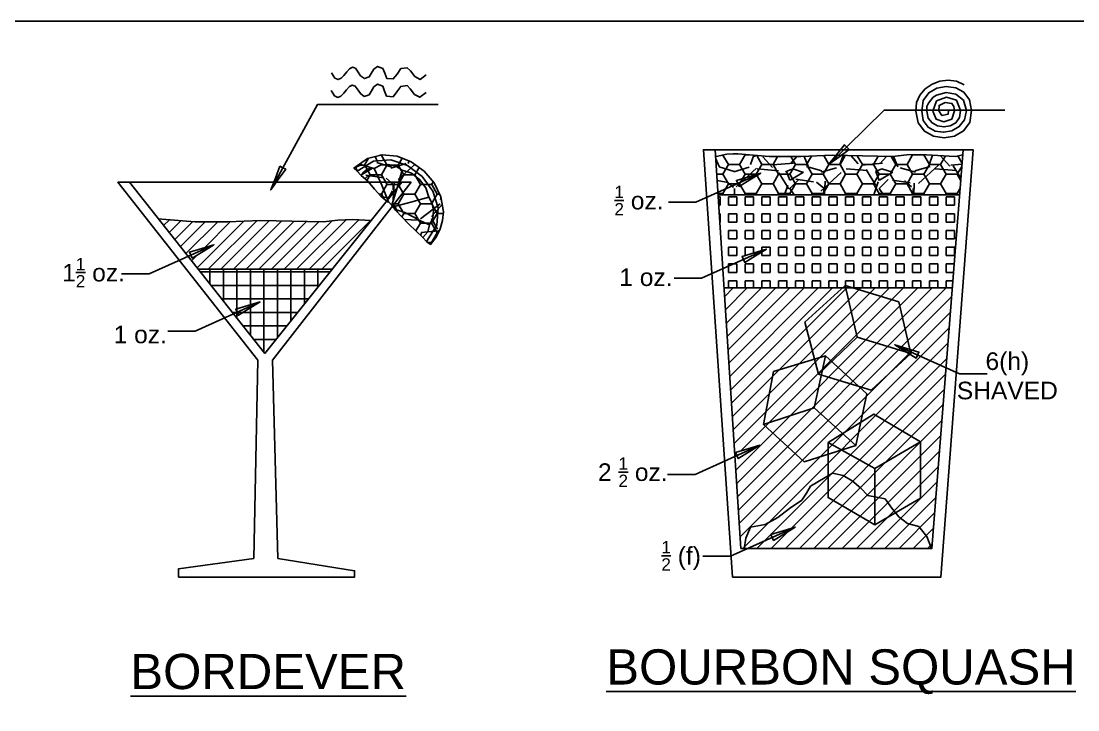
# Model space of a CAD drawing. Header units: metres. Extents: x -2.9 to 16.5, y 0 to 11.5.
# Drawn here: x 6.609 to 9.614, y 9.589 to 11.546 of the extents above; entities that cross this region are included whole.
import ezdxf

# ---------------------------------------------------------------- set-up
doc = ezdxf.new("R2010")
doc.units = ezdxf.units.M
for name, color, linetype in [('bourbon - whiskey', 35, 'Continuous'), ('ginger ale', 31, 'Continuous'), ('lemon juice', 51, 'Continuous'), ('orange juice', 30, 'Continuous')]:
    doc.layers.add(name, color=color, linetype=linetype)
doc.styles.get("Standard").update_dxf_attribs({"font": 'arial.ttf'})

# ---------------------------------------------------------------- blocks, each defined once
blk = doc.blocks.new('A$C2BFB470F')
blk.add_lwpolyline([(-0.3023, -0.00108), (-0.2964, 0.03386), (-0.2819, 0.06858), (-0.2343, 0.07792), (-0.1936, 0.10049), (-0.1555, 0.12913), (-0.1156, 0.15663), (-0.101, 0.17833), (-0.0882, 0.20123), (-0.0167, 0.24283), (0.0172, 0.23553), (0.0471, 0.21853), (0.0737, 0.19563), (0.0972, 0.17093), (0.1531, 0.16013), (0.1745, 0.13013), (0.1975, 0.10183), (0.2256, 0.0804), (0.2619, 0.07097), (0.2882, 0.0383), (0.3033, -6e-05), (0, 0), (-0.3023, -0.00108)])
blk = doc.blocks.new('A$C588E72F9')
for points in [[(0.2474, 0.15142), (0.2496, 0.17589), (0.259, 0.19732), (0.2742, 0.21506), (0.2935, 0.22857), (0.3157, 0.23709), (0.3393, 0.24007), (0.3628, 0.23682), (0.3847, 0.22673)], [(0.4056, 0.15355), (0.4003, 0.18387), (0.3842, 0.20535), (0.3607, 0.21799), (0.3339, 0.22195), (0.3071, 0.21724), (0.284, 0.20389), (0.2686, 0.18207), (0.2643, 0.1517)], [(0.2785, 0.15187), (0.279, 0.16477), (0.2838, 0.17453), (0.2963, 0.19124), (0.3061, 0.19744), (0.3332, 0.20503), (0.361, 0.19982), (0.3827, 0.18246), (0.3914, 0.15338), (0.3857, 0.127), (0.3709, 0.10787), (0.3499, 0.09609), (0.326, 0.0918), (0.3024, 0.09512), (0.2821, 0.10613), (0.2684, 0.12495), (0.2643, 0.1517)], [(0.3745, 0.15316), (0.3627, 0.18262), (0.3346, 0.19152), (0.3065, 0.18099), (0.2954, 0.15207)], [(0, 0), (0.157, 0.15495), (0.5002, 0.15495)], [(0.2474, 0.15142), (0.2535, 0.11832), (0.2717, 0.09473), (0.2978, 0.08063), (0.3279, 0.07607), (0.3577, 0.08106), (0.3833, 0.09566), (0.4006, 0.1198), (0.4056, 0.15355)], [(0.2474, 0.15142), (0.2474, 0.15142)], [(0.2643, 0.1517), (0.2643, 0.1517)], [(0.2785, 0.15187), (0.2824, 0.13212), (0.2935, 0.11812), (0.3093, 0.10975), (0.3274, 0.1071), (0.3454, 0.1102), (0.3608, 0.11888), (0.3713, 0.1332), (0.3745, 0.15316)], [(0.2785, 0.15187), (0.2785, 0.15187)], [(0.2954, 0.15207), (0.305, 0.12864), (0.3274, 0.12105), (0.3493, 0.12919), (0.3575, 0.15289)], [(0.2954, 0.15207), (0.2954, 0.15207)], [(0.3575, 0.15289), (0.3556, 0.16526), (0.3499, 0.17378), (0.3306, 0.17612), (0.3134, 0.16798), (0.3124, 0.1523)], [(0.3124, 0.1523), (0.3215, 0.13906), (0.3392, 0.14285), (0.3406, 0.15267)], [(0.3124, 0.1523), (0.3124, 0.1523)], [(0.3575, 0.15289), (0.3575, 0.15289)], [(0.3745, 0.15316), (0.3745, 0.15316)], [(0.4056, 0.15355), (0.4056, 0.15355)]]:
    blk.add_lwpolyline(points)
blk.add_lwpolyline([(0.051, 0.04927), (0.0574, 0.04253), (0.0282, 0.02121), (-0.001, -0.00011), (0.0218, 0.02795), (0.0446, 0.05599), (0.051, 0.04927)], close=True)
blk.add_lwpolyline([(0.051, 0.04927), (0.0574, 0.04253), (0.0282, 0.02121), (-0.001, -0.00011), (0.0218, 0.02795), (0.0446, 0.05599), (0.051, 0.04927)], close=True)
blk = doc.blocks.new('A$C289B61D0')
for points in [[(0.18923, 0.79742), (0.199, 0.78245), (0.20806, 0.77823), (0.21658, 0.78174), (0.22477, 0.78999), (0.23274, 0.80003), (0.24072, 0.80877), (0.24886, 0.81332), (0.25737, 0.81061), (0.26345, 0.80209), (0.27202, 0.78918), (0.28315, 0.78077), (0.29693, 0.78549), (0.30251, 0.79499), (0.31, 0.80774), (0.32069, 0.81538), (0.33577, 0.80963), (0.34093, 0.79607), (0.34662, 0.78159), (0.36518, 0.77985), (0.37613, 0.79385), (0.38688, 0.80931), (0.40488, 0.81175), (0.41368, 0.80263), (0.42622, 0.78685), (0.44156, 0.77854), (0.45887, 0.792)], [(0.45838, 0.74121), (0.44108, 0.72782), (0.42572, 0.73606), (0.41313, 0.75191), (0.40434, 0.76102), (0.38633, 0.75857), (0.37565, 0.74311), (0.36469, 0.72911), (0.34613, 0.7308), (0.34038, 0.74528), (0.33523, 0.75891), (0.32015, 0.76466), (0.30945, 0.757), (0.30197, 0.74425), (0.29644, 0.73477), (0.28266, 0.73004), (0.27154, 0.73845), (0.26291, 0.75131), (0.25683, 0.75982), (0.24831, 0.76254), (0.24023, 0.75803), (0.23226, 0.74925), (0.22423, 0.73927), (0.21609, 0.73102), (0.20751, 0.72749), (0.19845, 0.73173), (0.18874, 0.7467)], [(0.493, 0.70731), (0.14973, 0.70731), (0.0167, 0.46474)]]:
    blk.add_lwpolyline(points)
blk.add_lwpolyline([(0.04297, 0.53202), (0.02983, 0.49838), (0.0167, 0.46474), (0.03797, 0.49393), (0.0593, 0.52306), (0.05116, 0.52757), (0.04297, 0.53202)], close=True)
blk = doc.blocks.new('A$C3C0D392B')
blk.add_lwpolyline([(0, 0), (-0.18425, -0.0829), (-0.26258, -0.0829)])
blk.add_lwpolyline([(-0.06532, -0.02941), (-0.06912, -0.02084), (-0.03455, -0.01042), (0, 0), (-0.0307, -0.01893), (-0.06147, -0.03788), (-0.06532, -0.02941)], close=True)
blk = doc.blocks.new('A$C7B8D303F')
for points in [[(0.2853, -0.0037), (0.3125, 0.0004), (0.3049, 0.0528), (0.2878, 0.1016), (0.263, 0.1453), (0.2321, 0.1825), (0.161, 0.2331), (0.0774, 0.261), (-0.0118, 0.267), (-0.1, 0.2518), (-0.18, 0.2161), (-0.2453, 0.1607), (-0.2886, 0.0861), (-0.3033, -0.0068), (-0.2765, -0.0062)], [(0.2853, -0.0037), (0.2599, 0.1024), (0.1957, 0.1779), (0.1058, 0.2229), (0.003, 0.2376), (-0.0996, 0.2219), (-0.189, 0.176), (-0.2524, 0.0999), (-0.2765, -0.0062)], [(0.1139, 0.1816), (0.0632, 0.2071), (0.0047, 0.2155), (-0.0533, 0.2067), (-0.1029, 0.1807)], [(0.0107, -0.0014), (0.0625, 0.09), (0.1139, 0.1816)], [(0.2297, 0.0752), (0.2157, 0.114), (0.1889, 0.147), (0.1535, 0.1709), (0.1139, 0.1816)], [(-0.1029, 0.1807), (-0.1436, 0.1706), (-0.1807, 0.1468), (-0.2083, 0.113), (-0.2208, 0.0732)], [(-0.1029, 0.1807), (-0.0515, 0.0905), (0, 0)], [(-0.2208, 0.0732), (-0.2375, 0.0586), (-0.2461, 0.0382), (-0.2482, 0.0153), (-0.2451, -0.0071)], [(-0.0285, -0.0005), (-0.1226, 0.0395), (-0.2208, 0.0732)], [(0.2297, 0.0752), (0.1821, 0.0558), (0.131, 0.0401), (0.081, 0.0232), (0.0368, -0.0001), (0.0343, -0.0051)], [(0.2539, -0.0028), (0.2507, 0.0394), (0.2297, 0.0752)], [(-0.0285, -0.0005), (0, 0)], [(0.0107, -0.0014), (0, 0)], [(-0.2765, -0.0062), (-0.2451, -0.0071)], [(-0.2451, -0.0071), (-0.1917, -0.0037), (-0.1361, -0.0071), (-0.082, -0.0096), (-0.0319, -0.0036), (-0.0285, -0.0005)], [(0.0107, -0.0014), (0.0343, -0.0051)], [(0.0343, -0.0051), (0.1439, -0.0066), (0.2539, -0.0028)], [(0.2853, -0.0037), (0.2539, -0.0028)]]:
    blk.add_lwpolyline(points)

msp = doc.modelspace()

# ---------------------------------------------------------------- hatches: boundary and pattern name
at = {"layer": 'bourbon - whiskey'}
h = msp.add_hatch(dxfattribs=at)
h.set_pattern_fill('ANSI31', color=256, scale=0.008, style=0)
h.set_pattern_definition([(45, (0, 0), (-0.0179605122421383, 0.0179605122421383), [])])
h.paths.add_polyline_path([(7.493417293704427, 10.84090758522015), (7.604246334698185, 10.97929098056247), (7.551511993265163, 10.98237334883413), (7.509571993265152, 10.98079334883413), (7.467421993265153, 10.97607334883413), (7.289311993265147, 10.98004334883413), (7.196431993265156, 10.97597334883413), (7.102781993265158, 10.97607334883414), (7.021621993265248, 10.98269334883413), (7.008821993265262, 10.98351334883414), (6.9995973104147, 10.9840443167649), (7.083633282269384, 10.87789189269657), (7.091684525904093, 10.88151440611485), (7.087892078585724, 10.89006737283023), (7.122462078585725, 10.90048737283023), (7.157012078585723, 10.91090737283023), (7.126312078585725, 10.89197737283023), (7.090125256594672, 10.86969137098653), (7.112912050506961, 10.84090758522015)])
h = msp.add_hatch(dxfattribs=at)
h.set_pattern_fill('ANSI31', color=256, scale=0.009, style=0)
h.set_pattern_definition([(45, (0, 0.497587464070524), (-0.0202055762724056, 0.0202055762724056), [])])
h.paths.add_polyline_path([(8.709535495750156, 10.34095578068432), (8.678835495750109, 10.3220257806843), (8.648065495750108, 10.3030757806843), (8.644207785560656, 10.31156274310109), (8.63880481330527, 10.30913177213788), (8.655568645477139, 10.04750746407052), (9.198368645477135, 10.04750746407052), (9.256526865911919, 10.78790081799435), (8.608127220717977, 10.78790081799435), (8.638804813305267, 10.30913177213788), (8.644207943068475, 10.31156281396892), (8.640415495750108, 10.3201157806843), (8.674985495750107, 10.3305357806843)])
at = {"layer": 'ginger ale'}
h = msp.add_hatch(dxfattribs=at)
h.set_pattern_fill('NET', color=256, scale=0.0121, style=0)
h.set_pattern_definition([(0, (0, 0), (0, 0.0384175), []), (90, (0, 0), (-0.0384175, 0), [])])
h.paths.add_polyline_path([(7.302061993265155, 10.60197746407052), (7.493417293704427, 10.84090758522015), (7.112912050506961, 10.84090758522015)])
at = {"layer": 'lemon juice'}
h = msp.add_hatch(dxfattribs=at)
h.set_pattern_fill('HONEY', color=256, scale=0.01, style=0)
h.set_pattern_definition([(0, (-3.256811437131401, 0.0012525359294742), (0.047625, 0.0274963), [0.03175, -0.0635]), (120, (-3.256811437131401, 0.0012525359294742), (-0.0476249943100781, 0.0274963098552339), [0.03175, -0.0635]), (60, (-3.256811437131401, 0.0012525359294742), (5.6899219e-09, 0.0549926098552339), [-0.0635, 0.03175])])
h.paths.add_polyline_path([(7.751131263947267, 10.93140539951761), (7.765061006530692, 10.94726599817614), (7.770500129438697, 10.96724061507002), (7.746980046042071, 10.97744498473508), (7.723558329100476, 10.99018782694561), (7.700092454127124, 11.00211990779297), (7.676367815819836, 11.00975169727228), (7.673713104427018, 11.00889900626809), (7.711407595555075, 10.96929917080026)], flags=16)
h.paths.add_polyline_path([(7.717456290533493, 11.03201620996559), (7.666800440692838, 11.0186039035182), (7.673713104427021, 11.00889900626809), (7.676367815819836, 11.00975169727228), (7.700092454127125, 11.00211990779297), (7.723558329100378, 10.99018782694572), (7.746980046042108, 10.97744498473506), (7.770500129438697, 10.96724061507002), (7.779450520278925, 10.98576588458259), (7.781868251929727, 11.00683176410119), (7.778041738583612, 11.02778972708933), (7.768043925093487, 11.04564089332437)], flags=16)
h.paths.add_polyline_path([(7.768043925093487, 11.04564089332437), (7.75945111909231, 11.07261198796835), (7.742040805731776, 11.09639947547109), (7.718672433176027, 11.11400920518251), (7.692101580454633, 11.12262452261674), (7.682685033522592, 11.08967999999999), (7.692655129194364, 11.08967999999999), (7.718865129194365, 11.08967999999999), (7.665181706447474, 11.02075846654164), (7.666800440692838, 11.0186039035182), (7.717456290532747, 11.0320162099655)], flags=16)
h.paths.add_polyline_path([(7.652877702534241, 11.13853864792033), (7.631199613567363, 11.13658941913687), (7.61264928617405, 11.12716361352886), (7.630472652638293, 11.08967999999999), (7.682685033522592, 11.08967999999999), (7.69210158045463, 11.12262452261674), (7.674304077060891, 11.13361268582892)], flags=16)
h.paths.add_polyline_path([(7.677149594100247, 11.07031947342967), (7.663567354700927, 11.02290719638405), (7.665181706447476, 11.02075846654164), (7.718865129194367, 11.08967999999999), (7.692655129194364, 11.08967999999999)], flags=16)
h.paths.add_polyline_path([(7.677870507985551, 11.07283600754833), (7.677149594100243, 11.07031947342966), (7.692655129194366, 11.08967999999999), (7.682685033522596, 11.08968)], flags=16)
h.paths.add_polyline_path([(7.630472652638291, 11.08967999999999), (7.634886831051209, 11.0803967168442), (7.651391499983724, 11.03815739308114), (7.677149594100245, 11.07031947342966), (7.677870507985551, 11.07283600754833), (7.682685033522594, 11.08967999999999)], flags=16)
h.paths.add_polyline_path([(7.631542371980841, 11.04879480513816), (7.648799196985916, 11.03492059081906), (7.651391499983723, 11.03815739308114), (7.634886831051209, 11.08039671684421), (7.630472652638299, 11.08967999999999), (7.595628447666338, 11.08967999999999), (7.613563234096589, 11.0689555589685)], flags=16)
h.paths.add_polyline_path([(7.591345608141977, 11.1239757771311), (7.58244837982697, 11.11673681695936), (7.575543219638137, 11.1078182601026), (7.59538176969266, 11.08996504733742), (7.595628447666341, 11.08967999999999), (7.630472652638291, 11.08967999999999), (7.61264928617405, 11.12716361352886), (7.601618738669311, 11.12802521809625)], flags=16)
h.paths.add_polyline_path([(7.601618738669311, 11.12802521809624), (7.612649286174048, 11.12716361352885), (7.631199613567354, 11.13658941913687), (7.652877702534238, 11.13853864792033), (7.674304077060884, 11.13361268582893), (7.692101580454646, 11.12262452261673), (7.718672433176027, 11.11400920518251), (7.742040805731773, 11.09639947547108), (7.759451119092312, 11.07261198796835), (7.768043925093482, 11.04564089332435), (7.778041738583607, 11.02778972708933), (7.781868251929727, 11.00683176410119), (7.779450520278925, 10.98576588458259), (7.770500129438695, 10.96724061507002), (7.765061006530694, 10.94726599817614), (7.751131263947267, 10.93140539951761), (7.761762933882841, 10.91989616255775), (7.790731963452429, 10.9659607143271), (7.795257183703699, 11.01518545289988), (7.779943626375373, 11.06293460411634), (7.749327334818791, 11.10471423612671), (7.70794203306417, 11.13581881327683), (7.660393525957275, 11.15168309600844), (7.611146549140941, 11.14774339097732), (7.56491154970256, 11.11932749706246), (7.575543219638139, 11.1078182601026), (7.582448379826971, 11.11673681695936), (7.591345608141973, 11.1239757771311)], flags=17)
h.paths.add_polyline_path([(7.611146549140943, 11.14774339097731), (7.660393525957279, 11.15168309600843), (7.707942033064171, 11.13581881327683), (7.749327334818789, 11.1047142361267), (7.779943626375373, 11.06293460411633), (7.795257183703699, 11.01518545289988), (7.790731963452432, 10.9659607143271), (7.761762933882843, 10.91989616255775), (7.772712305148192, 10.91162842483693), (7.788743987988039, 10.93261562929792), (7.800178461089925, 10.95573424301327), (7.807108770089826, 10.97981928539825), (7.809593852983593, 11.00381196432398), (7.802834491968769, 11.0468115127849), (7.783621612637648, 11.08634986341065), (7.75464721738171, 11.12024594623557), (7.718463012496539, 11.14639077210954), (7.677829988760994, 11.16246142875688), (7.635300625577737, 11.16641946162895), (7.593599486764332, 11.15583654310143), (7.555349586324857, 11.1286734455186), (7.564911549702562, 11.11932749706246)])
h = msp.add_hatch(dxfattribs=at)
h.set_pattern_fill('GRAVEL', color=256, scale=0.01, style=0)
h.set_pattern_definition([(228.0128, (-3.0739314371314, 0.2552525359294737), (-2.032001726589601, -2.286002808951257), [0.0341721, -3.38305]), (184.9697, (-3.096791437131401, 0.2298525359294743), (3.048004930617912, 0.2539982075387458), [0.0586405, -5.805399999999999]), (132.5104, (-3.155211437131401, 0.2247725359294748), (2.539998151833169, -2.794002729246041), [0.0413482, -4.093469999999999]), (267.2737, (-3.254271437131401, 0.1612725359294735), (0.2539988970828173, 5.079998365336642), [0.0534005, -5.28664]), (292.8337, (-3.256811437131401, 0.1079325359294749), (-1.27000360555019, 3.048001733005111), [0.0523634, -5.18398]), (357.2737, (-3.236491437131401, 0.0596725359294741), (-5.079998365336642, 0.2539988970828175), [0.0534005, -5.28664]), (37.6942, (-3.1831514371314, 0.0571325359294743), (-3.302002086123993, -2.539997735698489), [0.0706194, -6.991310000000001]), (72.2553, (-3.1272714371314, 0.1003125359294739), (1.778003556546719, 5.588001620603639), [0.066672, -6.60053]), (121.4296, (-3.1069514371314, 0.1638125359294733), (-2.032000523526447, 3.301996115997269), [0.0535813, -5.30455]), (175.2364, (-3.134891437131401, 0.2095325359294744), (2.793997805305445, -0.2539976162721156), [0.0611713, -2.997389999999999]), (222.3974, (-3.195851437131401, 0.2146125359294739), (-3.048000091723971, -2.793996365063696), [0.0791078, -7.83168]), (138.8141, (-3.002811437131401, 0.1587325359294738), (-1.777998867422473, 1.5239976557124), [0.0270005, -2.673059999999999]), (171.4692, (-3.023131437131401, 0.1765125359294739), (3.30199495955914, -0.5080012800045699), [0.0513682, -5.085459999999998]), (225, (-3.0739314371314, 0.184132535929475), (-1e-16, -0.2539998268700198), [0.0359209, -0.323289]), (203.1986, (-3.0917114371314, 0.2146125359294739), (1.270004282559083, 0.5080022274306266), [0.0193441, -1.915059999999999]), (291.8014, (-3.1094914371314, 0.2069925359294746), (-0.2540001781894509, 0.7620004908731866), [0.0273566, -1.34048]), (30.9638, (-3.099331437131401, 0.1815925359294734), (0.7619991954808226, 0.5080003958660554), [0.044432, -1.436629999999999]), (161.5651, (-3.061231437131401, 0.2044525359294749), (0.5080002318180982, -0.2539996222465077), [0.0321287, -0.77109]), (16.38950000000001, (-3.256811437131401, 0.2069925359294746), (2.540001401396934, 0.7619984149967804), [0.0450088, -4.45588]), (70.3462, (-3.213631437131401, 0.2196925359294735), (-1.01599716886765, -2.793996048854499), [0.0377599, -3.738219999999999]), (293.1986, (-3.061231437131401, 0.2552525359294737), (-0.5080022274306265, 1.270004282559083), [0.038688, -1.89572]), (343.6105, (-3.045991437131401, 0.2196925359294735), (-2.540001401396934, 0.7619984149967812), [0.0450088, -4.455879999999998]), (339.4440000000001, (-3.256811437131401, 0.049512535929475), (-1.27000157642559, 0.507999383605014), [0.0434035, -2.12677]), (294.7751, (-3.216171437131401, 0.0342725359294747), (-1.269997040362683, 2.793998702615667), [0.0363672, -3.600359999999999]), (66.8014, (-3.058691437131401, 0.0012525359294742), (0.5080022274306267, 1.270004282559083), [0.038688, -1.89572]), (17.354, (-3.043451437131401, 0.0368125359294744), (-3.302000178185995, -1.015998467560563), [0.0425783, -4.215239999999998]), (69.444, (-3.1831514371314, 0.0012525359294742), (-0.5079993836050144, -1.27000157642559), [0.0217018, -2.148479999999999]), (101.3098999999999, (-3.0739314371314, 0.0012525359294742), (-0.2539987462887349, 1.015996746090262), [0.0129515, -1.282199999999999]), (165.9638, (-3.076471437131401, 0.0139525359294748), (0.7620005354697174, -0.2539995604123642), [0.0523634, -0.9949049999999999]), (186.009, (-3.1272714371314, 0.0266525359294736), (2.539996254442794, 0.2539994068547858), [0.0485267, -4.80414]), (303.6901, (-3.099331437131401, 0.1587325359294738), (-0.2540000871307233, 0.507999509923184), [0.0366324, -0.8791779999999999]), (353.1572, (-3.079011437131401, 0.1282525359294748), (4.318001785664342, -0.5080022751654841), [0.0639557, -6.331599999999999]), (60.94540000000001, (-3.0155114371314, 0.1206325359294738), (-1.015997636582909, -1.777995761083412), [0.0261508, -2.58894]), (90, (-3.002811437131401, 0.1434925359294734), (-0.254, 0.254), [0.01524, -0.23876]), (120.2564, (-3.132351437131402, 0.0342725359294747), (1.015997846683611, -1.777999103247756), [0.0352867, -3.49339]), (48.01279999999999, (-3.1501314371314, 0.0647525359294736), (2.0320017265896, 2.286002808951257), [0.0683443, -3.34888]), (0, (-3.104411437131401, 0.1155525359294742), (0.254, 0.254), [0.06604, -0.18796]), (325.3048, (-3.038371437131401, 0.1155525359294742), (-2.539995599095369, 1.778000169048476), [0.040161, -3.97593]), (254.0546, (-3.005351437131401, 0.0926925359294746), (-0.2540006479701474, -1.016002420320362), [0.0369829, -1.81217]), (207.6459999999999, (-3.0155114371314, 0.0571325359294743), (-4.825998304902271, -2.540001597472339), [0.0602145, -5.961249999999999]), (175.4261, (-3.0688514371314, 0.0291925359294734), (-3.30200076047475, 0.2539987711219462), [0.0637029, -6.306579999999998]), (175.4261, (-3.0688514371314, 0.0291925359294734), (-3.30200076047475, 0.2539987711219462), [0.0637029, -6.306579999999998])])
h.paths.add_polyline_path([(7.749327334818789, 11.10471423612671), (7.779943626375373, 11.06293460411634), (7.795257183703701, 11.01518545289988), (7.790731963452432, 10.9659607143271), (7.761762933882843, 10.91989616255775), (7.772712305148192, 10.91162842483693), (7.788743987988039, 10.93261562929792), (7.800178461089925, 10.95573424301327), (7.807108770089826, 10.97981928539825), (7.809593852983593, 11.00381196432398), (7.802834491968769, 11.0468115127849), (7.783621612637648, 11.08634986341065), (7.75464721738171, 11.12024594623557), (7.718463012496539, 11.14639077210954), (7.677829988760994, 11.16246142875688), (7.635300625577737, 11.16641946162895), (7.593599486764332, 11.15583654310143), (7.555349586324857, 11.1286734455186), (7.564911549702562, 11.11932749706246), (7.611146549140941, 11.14774339097732), (7.660393525957275, 11.15168309600843), (7.707942033064177, 11.13581881327683)])
h.paths.add_polyline_path([(7.707942033064177, 11.13581881327682), (7.660393525957267, 11.15168309600843), (7.611146549140943, 11.14774339097732), (7.56491154970256, 11.11932749706246), (7.575543219638139, 11.1078182601026), (7.582448379826971, 11.11673681695936), (7.591345608141973, 11.1239757771311), (7.601618738669308, 11.12802521809624), (7.612649286174046, 11.12716361352886), (7.631199613567356, 11.13658941913687), (7.652877702534236, 11.13853864792033), (7.674304077060889, 11.13361268582893), (7.69210158045463, 11.12262452261674), (7.718672433176023, 11.11400920518251), (7.742040805731774, 11.09639947547109), (7.759451119092307, 11.07261198796835), (7.768043925093487, 11.04564089332436), (7.778041738583609, 11.02778972708933), (7.781868251929727, 11.00683176410119), (7.779450520278925, 10.98576588458259), (7.770500129438695, 10.96724061507002), (7.765061006530694, 10.94726599817614), (7.751131263947267, 10.93140539951761), (7.761762933882841, 10.91989616255775), (7.790731963452429, 10.9659607143271), (7.795257183703699, 11.01518545289988), (7.779943626375373, 11.06293460411634), (7.749327334818791, 11.10471423612671)], flags=17)
h.paths.add_polyline_path([(7.630472652638295, 11.08967999999999), (7.612649286174046, 11.12716361352886), (7.601618738669311, 11.12802521809624), (7.591345608141971, 11.1239757771311), (7.582448379826968, 11.11673681695936), (7.575543219638137, 11.1078182601026), (7.595381769692665, 11.08996504733741), (7.595628447666331, 11.08967999999999)], flags=16)
h.paths.add_polyline_path([(7.613563234096731, 11.0689555589685), (7.631542371980841, 11.04879480513815), (7.648799196985915, 11.03492059081906), (7.651391499983724, 11.03815739308114), (7.634886831051187, 11.0803967168442), (7.630472652638279, 11.08967999999999), (7.59562844766634, 11.08967999999999)], flags=16)
h.paths.add_polyline_path([(7.652877702534236, 11.13853864792033), (7.631199613567358, 11.13658941913687), (7.612649286174048, 11.12716361352886), (7.630472652638291, 11.08967999999999), (7.682685033522592, 11.08967999999999), (7.69210158045463, 11.12262452261674), (7.674304077060893, 11.13361268582893)], flags=16)
h.paths.add_polyline_path([(7.677149594100241, 11.07031947342966), (7.677870507985551, 11.07283600754833), (7.682685033522594, 11.08967999999999), (7.630472652638293, 11.08967999999999), (7.634886831051203, 11.0803967168442), (7.651391499983723, 11.03815739308114)], flags=16)
h.paths.add_polyline_path([(7.677149594100241, 11.07031947342966), (7.651391499983721, 11.03815739308114), (7.653448072474909, 11.03289414110967), (7.663567354700929, 11.02290719638405)], flags=16)
h.paths.add_polyline_path([(7.718865129194363, 11.08967999999999), (7.692655129194363, 11.08967999999999), (7.677149594100245, 11.07031947342967), (7.663567354700925, 11.02290719638405), (7.665181706447477, 11.02075846654165)], flags=16)
h.paths.add_polyline_path([(7.718865129194363, 11.08967999999999), (7.665181706447472, 11.02075846654164), (7.666800440692841, 11.0186039035182), (7.717456290533132, 11.03201620996552), (7.768043925093484, 11.04564089332436), (7.759451119092315, 11.07261198796834), (7.742040805731774, 11.09639947547109), (7.71867243317603, 11.11400920518251), (7.69210158045463, 11.12262452261674), (7.682685033522591, 11.08967999999999), (7.692655129194364, 11.08967999999999)], flags=16)
h.paths.add_polyline_path([(7.666800440692841, 11.0186039035182), (7.673713104427018, 11.00889900626809), (7.67636781581984, 11.00975169727228), (7.700092454127138, 11.00211990779297), (7.723558329100403, 10.99018782694569), (7.746980046042099, 10.97744498473505), (7.770500129438697, 10.96724061507002), (7.779450520278925, 10.98576588458259), (7.781868251929727, 11.00683176410119), (7.778041738583609, 11.02778972708933), (7.768043925093487, 11.04564089332437), (7.717456290533578, 11.03201620996566)], flags=16)
h.paths.add_polyline_path([(7.723558329100407, 10.99018782694565), (7.700092454127111, 11.00211990779298), (7.676367815819834, 11.00975169727228), (7.673713104427018, 11.00889900626809), (7.711407595555075, 10.96929917080026), (7.751131263947265, 10.93140539951761), (7.765061006530694, 10.94726599817614), (7.770500129438699, 10.96724061507002), (7.74698004604208, 10.97744498473507)], flags=16)
h = msp.add_hatch(dxfattribs=at)
h.set_pattern_fill('HONEY', color=256, scale=0.01, style=0)
h.set_pattern_definition([(0, (0, 0.497587464070524), (0.047625, 0.0274963), [0.03175, -0.0635]), (120, (0, 0.497587464070524), (-0.0476249943100781, 0.0274963098552339), [0.03175, -0.0635]), (60, (0, 0.497587464070524), (5.6899219e-09, 0.0549926098552339), [-0.0635, 0.03175])])
h.paths.add_polyline_path([(8.915768645477124, 11.16511449455269), (8.826568645477165, 11.16104449455269), (8.736568645477163, 11.16121449455269), (8.658768645477078, 11.16782449455269), (8.646568645477696, 11.16864449455265), (8.634068645477141, 11.16941449455269), (8.615768645477145, 11.16782449455269), (8.585568645477132, 11.16153449455269), (8.584206783555558, 11.16121449455269), (8.591181710936606, 11.05236047291974), (9.277300286993759, 11.05236047291975), (9.286273419148541, 11.16659449455269), (9.266968645477144, 11.16186449455269), (9.247968645477151, 11.16261449455268), (9.167568645477143, 11.16750449455269), (9.127268645477116, 11.16593449455268), (9.08676864547713, 11.16121449455269)])
h = msp.add_hatch(dxfattribs=at)
h.set_pattern_fill('GRAVEL', color=256, scale=0.01, style=0)
h.set_pattern_definition([(228.0128, (0.18288, 0.7515874640705241), (-2.032001726589601, -2.286002808951257), [0.0341721, -3.38305]), (184.9697, (0.16002, 0.7261874640705241), (3.048004930617912, 0.2539982075387458), [0.0586405, -5.805399999999999]), (132.5104, (0.1016, 0.721107464070524), (2.539998151833169, -2.794002729246041), [0.0413482, -4.093469999999999]), (267.2737, (0.00254, 0.6576074640705241), (0.2539988970828173, 5.079998365336642), [0.0534005, -5.28664]), (292.8337, (0, 0.604267464070524), (-1.27000360555019, 3.048001733005111), [0.0523634, -5.18398]), (357.2737, (0.02032, 0.5560074640705241), (-5.079998365336642, 0.2539988970828175), [0.0534005, -5.28664]), (37.6942, (0.07366, 0.553467464070524), (-3.302002086123993, -2.539997735698489), [0.0706194, -6.991310000000001]), (72.2553, (0.12954, 0.596647464070524), (1.778003556546719, 5.588001620603639), [0.066672, -6.60053]), (121.4296, (0.14986, 0.660147464070524), (-2.032000523526447, 3.301996115997269), [0.0535813, -5.30455]), (175.2364, (0.12192, 0.705867464070524), (2.793997805305445, -0.2539976162721156), [0.0611713, -2.997389999999999]), (222.3974, (0.06096, 0.7109474640705241), (-3.048000091723971, -2.793996365063696), [0.0791078, -7.83168]), (138.8141, (0.254, 0.6550674640705241), (-1.777998867422473, 1.5239976557124), [0.0270005, -2.673059999999999]), (171.4692, (0.2336800000000001, 0.6728474640705241), (3.30199495955914, -0.5080012800045699), [0.0513682, -5.085459999999999]), (225, (0.18288, 0.680467464070524), (-1e-16, -0.2539998268700198), [0.0359209, -0.323289]), (203.1986, (0.1651, 0.7109474640705241), (1.270004282559083, 0.5080022274306266), [0.0193441, -1.915059999999999]), (291.8014, (0.14732, 0.7033274640705242), (-0.2540001781894509, 0.7620004908731866), [0.0273566, -1.34048]), (30.9638, (0.15748, 0.6779274640705241), (0.7619991954808226, 0.5080003958660554), [0.044432, -1.436629999999999]), (161.5651, (0.19558, 0.7007874640705241), (0.5080002318180982, -0.2539996222465077), [0.0321287, -0.77109]), (16.3895, (0, 0.7033274640705242), (2.540001401396934, 0.7619984149967804), [0.0450088, -4.45588]), (70.3462, (0.04318, 0.716027464070524), (-1.01599716886765, -2.793996048854499), [0.0377599, -3.738219999999999]), (293.1986, (0.19558, 0.7515874640705241), (-0.5080022274306265, 1.270004282559083), [0.038688, -1.89572]), (343.6105, (0.21082, 0.716027464070524), (-2.540001401396934, 0.7619984149967812), [0.0450088, -4.455879999999999]), (339.4440000000001, (0, 0.545847464070524), (-1.27000157642559, 0.507999383605014), [0.0434035, -2.12677]), (294.7751, (0.04064, 0.5306074640705241), (-1.269997040362683, 2.793998702615667), [0.0363672, -3.600359999999999]), (66.8014, (0.1981200000000001, 0.497587464070524), (0.5080022274306267, 1.270004282559083), [0.038688, -1.89572]), (17.354, (0.21336, 0.533147464070524), (-3.302000178185995, -1.015998467560563), [0.0425783, -4.215239999999998]), (69.444, (0.07366, 0.497587464070524), (-0.5079993836050144, -1.27000157642559), [0.0217018, -2.148479999999999]), (101.3099, (0.18288, 0.497587464070524), (-0.2539987462887349, 1.015996746090262), [0.0129515, -1.2822]), (165.9638, (0.18034, 0.510287464070524), (0.7620005354697174, -0.2539995604123642), [0.0523634, -0.9949049999999999]), (186.009, (0.12954, 0.522987464070524), (2.539996254442794, 0.2539994068547858), [0.0485267, -4.80414]), (303.6901, (0.15748, 0.6550674640705241), (-0.2540000871307233, 0.507999509923184), [0.0366324, -0.8791779999999999]), (353.1572, (0.1778, 0.6245874640705241), (4.318001785664342, -0.5080022751654841), [0.0639557, -6.331599999999999]), (60.94540000000001, (0.2413, 0.616967464070524), (-1.015997636582909, -1.777995761083412), [0.0261508, -2.58894]), (90, (0.254, 0.6398274640705242), (-0.254, 0.254), [0.01524, -0.23876]), (120.2564, (0.12446, 0.5306074640705241), (1.015997846683611, -1.777999103247756), [0.0352867, -3.49339]), (48.01279999999999, (0.10668, 0.561087464070524), (2.0320017265896, 2.286002808951257), [0.0683443, -3.34888]), (0, (0.1524, 0.611887464070524), (0.254, 0.254), [0.06604, -0.18796]), (325.3048, (0.2184400000000001, 0.611887464070524), (-2.539995599095369, 1.778000169048476), [0.040161, -3.97593]), (254.0546, (0.2514600000000001, 0.589027464070524), (-0.2540006479701474, -1.016002420320362), [0.0369829, -1.81217]), (207.6459999999999, (0.2413, 0.553467464070524), (-4.825998304902271, -2.540001597472339), [0.0602145, -5.961249999999999]), (175.4261, (0.18796, 0.525527464070524), (-3.30200076047475, 0.2539987711219462), [0.0637029, -6.306579999999999]), (175.4261, (0.18796, 0.525527464070524), (-3.30200076047475, 0.2539987711219462), [0.0637029, -6.306579999999999])])
h.paths.add_polyline_path([(8.915768645477142, 11.16511449455269), (8.826568645477156, 11.16104449455269), (8.736568645477139, 11.16121449455269), (8.658768645477098, 11.16782449455269), (8.64656864547717, 11.16864449455266), (8.63406864547713, 11.16941449455269), (8.615768645477132, 11.16782449455269), (8.58556864547713, 11.16153449455268), (8.584206783555558, 11.16121449455268), (8.591181710936606, 11.05236047291974), (9.27730028699376, 11.05236047291975), (9.286273419148541, 11.16659449455269), (9.266968645477144, 11.16186449455269), (9.247968645477151, 11.16261449455268), (9.167568645477143, 11.16750449455269), (9.127268645477116, 11.16593449455268), (9.08676864547713, 11.16121449455269)])
at = {"layer": 'orange juice'}
h = msp.add_hatch(dxfattribs=at)
h.set_pattern_fill('SQUARE', color=256, scale=0.0075, style=0)
h.set_pattern_definition([(0, (0, 0.497587464070524), (0, 0.0238125), [0.0238125, -0.0238125]), (90, (0, 0.497587464070524), (-0.0238125, 0), [0.0238125, -0.0238125])])
h.paths.add_polyline_path([(9.256526865911917, 10.78790081799435), (9.277300286993759, 11.05236047291975), (8.591181710936606, 11.05236047291975), (8.604614502546402, 10.84272196220838), (8.662978312017826, 10.86898171691764), (8.659185864699454, 10.87753468363301), (8.693755864699456, 10.88795468363301), (8.728305864699452, 10.89837468363301), (8.697605864699456, 10.87944468363301), (8.666835864699458, 10.86049468363301), (8.66297815451, 10.8689816460498), (8.604614502546404, 10.84272196220838), (8.608127220717979, 10.78790081799435)])

# ---------------------------------------------------------------- linework, layer by layer
for p, q in [((8.582969, 11.180537), (8.655569, 10.047507)), ((9.198369, 10.047507), (9.287369, 11.180537)), ((7.302062, 10.601977), (6.916962, 11.088427)), ((7.302062, 10.601977), (7.691652, 11.088427)), ((8.591182, 11.05236), (9.2773, 11.05236)), ((7.112912, 10.840908), (7.493417, 10.840908)), ((8.608127, 10.787901), (9.256527, 10.787901)), ((8.655569, 10.047507), (9.198369, 10.047507))]:
    msp.add_line(p, q)
for points in [[(0.010417, 11.5461), (16.5118, 11.5461), (16.5118, 0.010417), (0.010417, 0.010417), (0.010417, 11.5461)], [(9.287369, 11.180537), (9.315769, 11.180537), (9.224369, 9.966507), (8.632069, 9.966507), (8.549069, 11.180537), (8.582969, 11.180537), (9.287369, 11.180537)], [(7.691652, 11.088427), (7.717862, 11.088427), (7.323712, 10.582397), (7.339392, 10.019517), (7.557002, 9.984257), (7.557002, 9.966507), (7.056942, 9.966507), (7.056942, 9.990067), (7.270642, 10.019517), (7.282422, 10.582397), (6.884362, 11.088427), (6.916962, 11.088427), (7.691652, 11.088427)], [(8.646962, 11.085152), (8.643162, 11.093722), (8.677732, 11.104142), (8.712282, 11.114562), (8.681582, 11.095632), (8.650812, 11.076682), (8.646962, 11.085152)], [(8.662986, 10.868965), (8.659186, 10.877535), (8.693756, 10.887955), (8.728306, 10.898375), (8.697606, 10.879445), (8.666836, 10.860495), (8.662986, 10.868965)], [(8.876284, 10.54309), (9.026334, 10.49724), (9.138974, 10.60163), (8.986364, 10.64828), (8.876284, 10.54309)], [(8.719814, 10.3999), (8.835534, 10.29396), (8.982124, 10.33974), (8.864444, 10.44749), (8.719814, 10.3999)], [(8.644215, 10.311546), (8.640415, 10.320116), (8.674985, 10.330536), (8.709535, 10.340956), (8.678835, 10.322026), (8.648065, 10.303076), (8.644215, 10.311546)], [(8.903834, 10.34918), (8.903834, 10.19228), (9.036604, 10.11509), (9.036604, 10.2747), (8.903834, 10.34918)], [(8.745032, 10.079094), (8.741232, 10.087664), (8.775802, 10.098084), (8.810352, 10.108504), (8.779652, 10.089574), (8.748882, 10.070624), (8.745032, 10.079094)]]:
    msp.add_lwpolyline(points, close=True)
for points in [[(8.584207, 11.161214), (8.585569, 11.161534), (8.615769, 11.167824), (8.634069, 11.169414), (8.646569, 11.168644), (8.658769, 11.167824), (8.736569, 11.161214), (8.826569, 11.161044), (8.915769, 11.165114), (9.086769, 11.161214), (9.127269, 11.165934), (9.167569, 11.167504), (9.247969, 11.162614), (9.266969, 11.161864), (9.286273, 11.166594)], [(8.712282, 11.114562), (8.528032, 11.031662), (8.449702, 11.031662)], [(6.999597, 10.984044), (6.999597, 10.984044), (6.999597, 10.984044), (7.008822, 10.983513), (7.021622, 10.982693), (7.102782, 10.976073), (7.196432, 10.975973), (7.289312, 10.980043), (7.467422, 10.976073), (7.509572, 10.980793), (7.551512, 10.982373), (7.604246, 10.979291), (7.604246, 10.979291), (7.604246, 10.979291), (7.604246, 10.979291)], [(8.728306, 10.898375), (8.544056, 10.815475), (8.465726, 10.815475)], [(8.876284, 10.54309), (8.837494, 10.69099), (8.951904, 10.79482), (8.986364, 10.64828)], [(8.951904, 10.79482), (9.104514, 10.74817), (9.138974, 10.60163)], [(8.719814, 10.3999), (8.748464, 10.55014), (8.896404, 10.59463), (8.864444, 10.44749)], [(8.896404, 10.59463), (9.014144, 10.48682), (8.982124, 10.33974)], [(8.903834, 10.34918), (9.033934, 10.42953), (9.166694, 10.35049), (9.036604, 10.2747)], [(8.709535, 10.340956), (8.525285, 10.258056), (8.446955, 10.258056)], [(9.166694, 10.35049), (9.166694, 10.19088), (9.036604, 10.11509)], [(8.810352, 10.108504), (8.626102, 10.025604), (8.547772, 10.025604)]]:
    msp.add_lwpolyline(points)

# ---------------------------------------------------------------- block references
for name, p in [('A$C289B61D0', (7.302062, 10.601977)), ('A$C588E72F9', (8.905875, 11.138658)), ('A$C3C0D392B', (7.157012, 10.910907)), ('A$C3C0D392B', (7.288533, 10.748231))]:
    msp.add_blockref(name, p)
at = {"xscale": 0.498785, "yscale": 0.498785, "zscale": 0.498785, "rotation": 314.372025}
msp.add_blockref('A$C7B8D303F', (7.663567, 11.022907), dxfattribs=at)
at = {"xscale": -1}
msp.add_blockref('A$C3C0D392B', (9.093034, 10.626685), dxfattribs=at)
at = {"xscale": 0.879762, "yscale": 0.879762, "zscale": 0.879762}
msp.add_blockref('A$C2BFB470F', (8.930959, 10.047508), dxfattribs=at)

# ---------------------------------------------------------------- texts
at = {"attachment_point": 5}
for s, insert, char_height, width in [('\\A1;{\\H0.7x;\\S1/2;} oz.', (8.365893, 11.036208), 0.05, 0.298021), ('\\A1;1{\\H0.7x;\\S1/2;} oz.', (6.814895, 10.831403), 0.05, 0.298021), ('1 oz.', (8.385632, 10.818165), 0.05, 0.298021), ('1 oz.', (6.947716, 10.655409), 0.05, 0.298021), ('6(h)\\PSHAVED', (9.413383, 10.537804), 0.05, 0.298021), ('\\A1;2 {\\H0.7x;\\S1/2;} oz.', (8.348288, 10.264459), 0.05, 0.298021), ('\\A1;{\\H0.7x;\\S1/2;} (f)', (8.48577, 10.026746), 0.05, 0.298021), ('{\\LBORDEVER}', (7.311522, 9.69723), 0.1, 0.874829), ('{\\LBOURBON SQUASH}', (8.94043, 9.69723), 0.1, 1.343138)]:
    msp.add_mtext(s, dxfattribs=dict(at, insert=insert, char_height=char_height, width=width))

doc.saveas('drawing.dxf')
